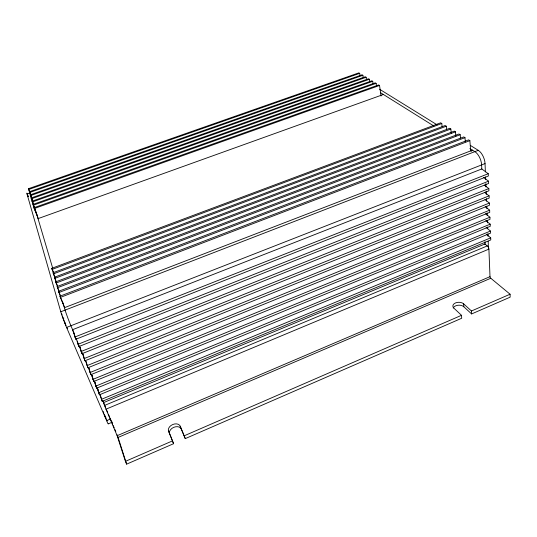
<?xml version="1.0" encoding="UTF-8"?>
<svg xmlns="http://www.w3.org/2000/svg" width="537" height="537" viewBox="0 0 537 537"><rect width="100%" height="100%" fill="white"/><g stroke="black" fill="none" stroke-linecap="round" stroke-linejoin="round"><path stroke-width="0.81" d="M471.352 151.253L472.513 150.172L64.4 307.708M172.511 440.884L173.565 443.716L126.638 464.143L125.436 461.343L172.511 440.884L168.571 431.117A6.303 4.437 -24.1 0 1 172.672 424.552A6.303 4.437 -24.1 0 1 180.15 426.123L185.265 438.615L461.706 318.253L461.511 315.32L453.819 308.09A5.907 3.705 -1.2 0 1 455.47 302.949A5.907 3.705 -1.2 0 1 463.639 303.848L471.452 310.997L471.62 313.937L510.15 297.162L510.083 294.216L490.791 278.253A1.249 0.557 63.6 0 1 490.006 276.669L488.905 249.121A2.537 1.175 64.6 0 0 487.301 245.912L484.971 244.1M184.258 435.782L461.511 315.32M471.452 310.997L510.083 294.216M125.436 461.343L117.14 435.702L490.006 276.669M117.831 437.541L490.791 278.253M108.232 423.868L112.119 422.223M27.192 193.582A9.236 0.403 68.7 0 0 27.025 193.998L60.782 311.775A11.888 0.685 69.1 0 0 66.575 327.442L106.601 420.639L110.521 418.988M117.14 435.702L104.487 405.475L487.301 245.912M105.883 409.228L488.905 249.121M101.379 399.347L490.704 237.851L490.784 239.925L102.231 401.347L99.916 394.776M103.567 402.616L485.025 243.946M98.58 392.775L490.449 231.051L490.523 233.152L99.446 394.809L96.888 387.466M95.754 386.123L490.187 224.177L490.268 226.299L96.626 388.177L94.069 380.827M92.881 379.384L489.919 217.217L489.999 219.365L93.767 381.465L91.216 374.108M88.316 367.301L90.874 374.665L489.737 212.35L489.65 210.175L485.247 206.678M85.39 360.401L87.94 367.771L489.462 205.255L489.382 203.053L484.951 199.589M89.974 372.55L489.65 210.175M87.034 365.63L489.382 203.053M84.047 358.622L489.106 195.851L489.194 198.079L84.967 360.79L82.416 353.413M81.02 351.513L488.831 188.561L488.912 190.81L81.96 353.708L79.409 346.338M77.959 344.311L488.549 181.177L488.636 183.459L78.905 346.54L76.133 338.424M74.851 337.014L488.261 173.713L488.355 176.015L75.811 339.27L72.589 329.691L481.796 168.954L488.261 173.713M66.575 327.442L485.045 163.584A10.559 5.296 68.1 0 0 478.272 150.32L470.466 145.487M63.259 318.327L63.836 318.105M60.782 311.775L478.272 150.32M64.682 307.802L59.963 296.176L468.626 139.882L469.868 140.64L470.707 150.991M60.325 297.424L469.868 140.64M59.379 292.262L57.123 286.53L458.987 133.988L460.189 134.72L460.478 138.043M57.479 287.725L460.189 134.72M60.486 296.33L58.526 291.302L463.767 136.908L464.988 137.653L465.337 141.835M58.889 292.524L464.988 137.653M57.667 286.778L55.747 281.844L454.295 131.122L455.47 131.84L455.846 135.968M56.096 283.019L455.47 131.84M54.955 277.589L53.405 273.87L446.281 126.229L446.596 129.484M56.298 282.14L54.398 277.246L449.677 128.303L450.838 129.014L451.221 133.109M54.734 278.401L450.838 129.014M54.029 274.065L51.774 268.319L440.682 122.805L441.797 123.49L442.126 126.732M52.096 269.426L441.797 123.49M53.405 273.87L53.069 272.742L445.139 125.53L446.281 126.229M38.026 218.64L383.398 94.478M36.402 212.967L32.985 204.422L375.256 82.846L376.108 83.369L376.457 85.786M33.227 205.248L376.108 83.369M38.456 218.908L33.952 207.718L378.672 84.933L379.538 85.464L381.015 96.009M34.2 208.557L379.538 85.464M32.898 202.617L31.099 197.999L368.57 78.764L369.402 79.275L369.751 81.664M31.334 198.797L369.402 79.275M34.791 208.141L32.032 201.187L371.886 80.792L372.732 81.309L373.081 83.712M32.274 201.999L372.732 81.309M31.347 197.079L29.267 191.776L362.072 74.797L362.884 75.287L363.24 77.657M29.495 192.555L362.884 75.287M27.025 193.998L29.71 193.052M32.582 200.966L30.173 194.864L365.301 76.764L366.12 77.268L366.469 79.644M30.408 195.649L366.12 77.268M30.757 194.777L28.374 188.735L358.897 72.857L359.696 73.341L360.058 75.73M28.595 189.501L359.696 73.341M379.578 89.243L437.091 124.832M380.357 92.572L433.883 126.027M469.888 148.527L474.862 151.635A10.572 5.256 68.2 0 1 481.622 164.926L481.803 169.101M483.401 177.331L488.549 181.177M484.354 185.158L488.831 188.561M484.656 192.414L489.106 195.851M485.535 213.686L489.919 217.217M485.824 220.613L490.187 224.177M486.113 227.46L490.449 231.051M486.388 234.233L490.704 237.851M453.248 308.037A5.887 3.712 -1.1 0 1 457.954 305.258A5.887 3.712 -1.1 0 1 463.827 306.768L471.62 313.937M28.105 196.173L28.132 196.67M27.991 195.777L28.239 196.253M59.963 296.176L63.426 304.271M54.398 277.246L56.029 281.093M55.747 281.844L57.634 286.268M57.123 286.53L58.708 290.235M58.526 291.302L60.439 295.773M180.15 426.123L185.265 438.615M51.774 268.319L53.385 272.125M53.069 272.742L55.022 277.334M74.515 334.222L70.911 325.744A11.874 0.618 69.1 0 1 65.105 310.104L62.963 302.875M79.422 345.781L80.402 348.09M82.369 352.715L83.027 354.252M88.592 367.355L89.572 369.671M92.733 377.122L91.82 374.96L93.767 381.465M94.478 381.23L95.465 383.539M97.747 388.916L98.64 391.023M102.668 400.495L105.614 407.429M106.776 410.396L107.742 412.671M108.387 414.188L109.353 416.464M109.998 417.981L110.964 420.256M111.609 421.773L112.575 424.049M113.22 425.566L114.186 427.841M114.831 429.358L115.797 431.634M30.173 194.864L32.072 199.428M31.099 197.999L33.005 202.59M32.032 201.187L33.63 205.027M32.985 204.422L35.241 209.833M33.952 207.718L37.026 215.095M28.374 188.735L29.931 192.501M29.267 191.776L31.468 197.079M168.571 431.117L173.565 443.716M117.106 434.755L117.361 435.406M105.312 416.215L106.178 418.545M117.489 435.742L117.845 436.729M118.046 437.313L126.638 464.143M103.252 401.555L104.487 405.475M100.439 395.454L102.231 401.347M97.674 388.949L99.446 394.809M94.653 381.626L96.626 388.177M89.162 368.919L90.874 374.665M86.041 361.354L87.94 367.771M36.086 212.095L52.74 268.332M83.094 354.42L84.967 360.79M80.107 347.392L81.96 353.708M77.308 341.055L78.905 346.54M74.019 333.054L75.811 339.27M28.025 196.502L27.796 195.609M463.639 303.848L463.827 306.768M484.931 241.737L485.039 244.241M485.045 163.584L485.381 171.934M485.582 176.948L485.683 179.452M485.851 183.627L485.985 186.963M486.153 191.138L486.287 194.481M486.455 198.656L486.556 201.16M486.757 206.174L486.864 208.678M487.032 212.853L487.133 215.357M487.334 220.365L487.435 222.875M487.603 227.05L487.67 228.715M487.871 233.729L487.972 236.233M488.173 241.241L488.509 249.591M65.212 323.469A7.793 0.45 69.1 0 1 64.474 321.603M106.702 420.021A7.216 0.376 69.5 0 1 106.333 419.296M105.232 416.732A7.216 0.376 69.5 0 1 104.796 415.638M103.903 413.295A7.216 0.376 69.5 0 1 103.265 411.537M169.618 433.93A6.29 4.444 -24.3 0 1 173.699 427.358A6.29 4.444 -24.3 0 1 181.157 428.942M112.005 422.102A10.995 0.51 69.4 0 1 111.824 421.807M111.575 421.337A10.995 0.51 69.4 0 1 111.273 420.706M107.172 420.954A7.907 0.409 69.5 0 1 106.782 420.39M104.883 415.967A7.907 0.409 69.5 0 1 104.292 414.443M27.414 194.018A9.236 0.403 68.7 0 1 27.682 194.582M67.407 328.463A8.545 0.497 69.1 0 1 67.051 327.792M66.038 325.57A8.545 0.497 69.1 0 1 65.427 324.113M65.212 323.589A8.545 0.497 69.1 0 1 64.346 321.394M64.131 320.831A8.545 0.497 69.1 0 1 62.433 316.105M62.037 314.863A8.545 0.497 69.1 0 1 61.762 313.897M108.279 423.572A11.008 0.571 69.5 0 1 106.601 420.639"/></g></svg>
